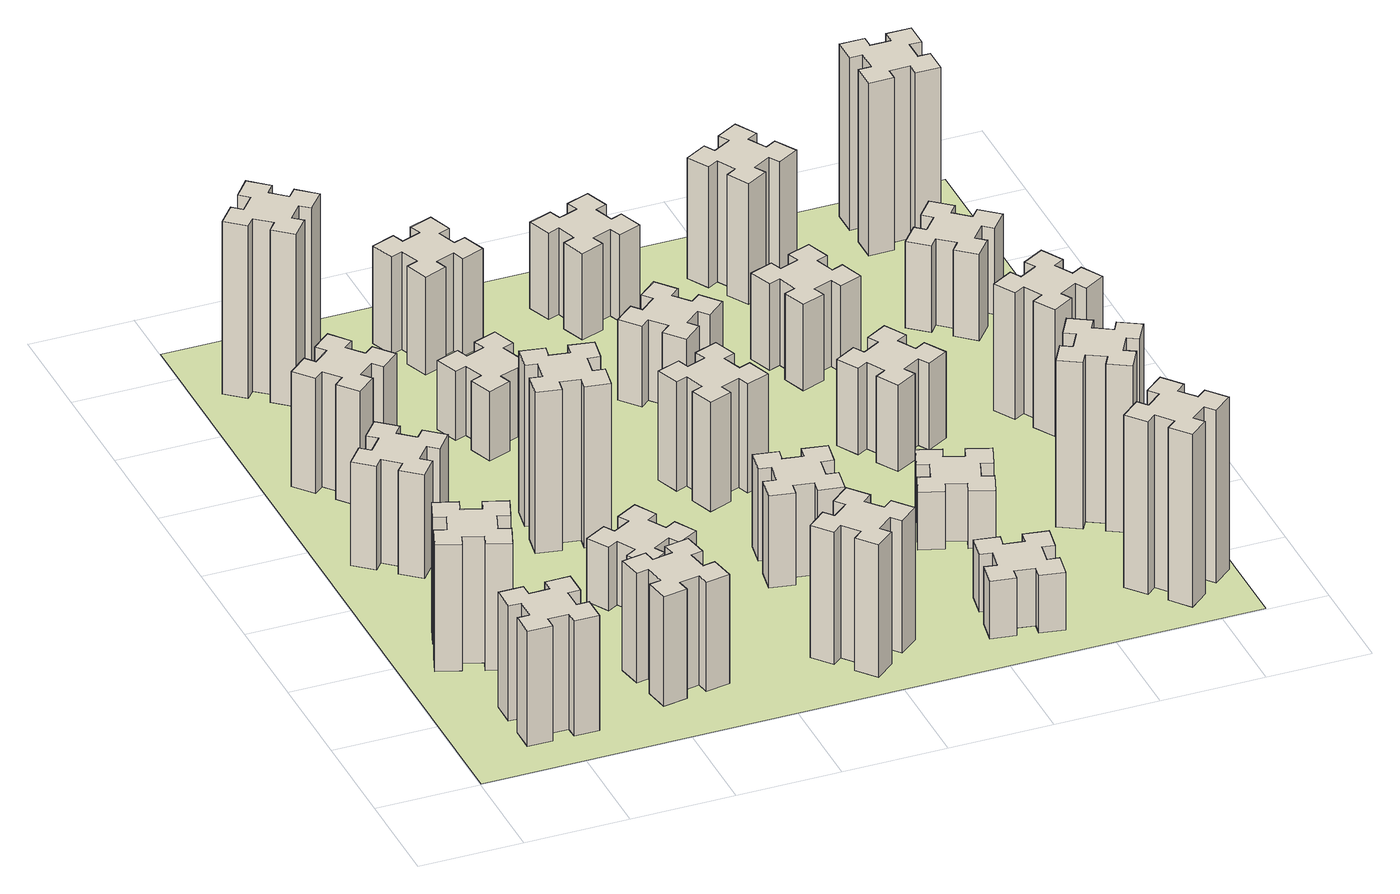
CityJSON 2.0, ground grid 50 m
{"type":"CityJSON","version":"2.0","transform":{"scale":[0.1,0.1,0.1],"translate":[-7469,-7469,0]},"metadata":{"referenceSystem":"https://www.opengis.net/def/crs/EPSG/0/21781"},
"CityObjects":{
"building1":{"type":"Building","attributes":{"class":"1000","function":"1000","usage":"1000","yearOfConstruction":2016,"roofType":"1000","measuredHeight":60,"storeysAboveGround":30,"storeysBelowGround":0},"geometry":[{"type":"Solid","lod":"1","boundaries":[[[[0,1,2,3,4,5,6,7,8,9,10,11,12,13,14,15,16,17,18,19]],[[17,16,20,21]],[[16,15,22,20]],[[15,14,23,22]],[[14,13,24,23]],[[13,12,25,24]],[[12,11,26,25]],[[11,10,27,26]],[[10,9,28,27]],[[9,8,29,28]],[[8,7,30,29]],[[7,6,31,30]],[[6,5,32,31]],[[5,4,33,32]],[[4,3,34,33]],[[3,2,35,34]],[[2,1,36,35]],[[1,0,37,36]],[[0,19,38,37]],[[19,18,39,38]],[[18,17,21,39]],[[24,25,26,27,28,29,30,31,32,33,34,35,36,37,38,39,21,20,22,23]]]]}]},
"building2":{"type":"Building","attributes":{"class":"1000","function":"1000","usage":"1000","yearOfConstruction":2016,"roofType":"1000","measuredHeight":66,"storeysAboveGround":30,"storeysBelowGround":0},"geometry":[{"type":"Solid","lod":"1","boundaries":[[[[40,41,42,43,44,45,46,47,48,49,50,51,52,53,54,55,56,57,58,59]],[[57,56,60,61]],[[56,55,62,60]],[[55,54,63,62]],[[54,53,64,63]],[[53,52,65,64]],[[52,51,66,65]],[[51,50,67,66]],[[50,49,68,67]],[[49,48,69,68]],[[48,47,70,69]],[[47,46,71,70]],[[46,45,72,71]],[[45,44,73,72]],[[44,43,74,73]],[[43,42,75,74]],[[42,41,76,75]],[[41,40,77,76]],[[40,59,78,77]],[[59,58,79,78]],[[58,57,61,79]],[[64,65,66,67,68,69,70,71,72,73,74,75,76,77,78,79,61,60,62,63]]]]}]},
"building3":{"type":"Building","attributes":{"class":"1000","function":"1000","usage":"1000","yearOfConstruction":2016,"roofType":"1000","measuredHeight":54,"storeysAboveGround":30,"storeysBelowGround":0},"geometry":[{"type":"Solid","lod":"1","boundaries":[[[[80,81,82,83,84,85,86,87,88,89,90,91,92,93,94,95,96,97,98,99]],[[97,96,100,101]],[[96,95,102,100]],[[95,94,103,102]],[[94,93,104,103]],[[93,92,105,104]],[[92,91,106,105]],[[91,90,107,106]],[[90,89,108,107]],[[89,88,109,108]],[[88,87,110,109]],[[87,86,111,110]],[[86,85,112,111]],[[85,84,113,112]],[[84,83,114,113]],[[83,82,115,114]],[[82,81,116,115]],[[81,80,117,116]],[[80,99,118,117]],[[99,98,119,118]],[[98,97,101,119]],[[104,105,106,107,108,109,110,111,112,113,114,115,116,117,118,119,101,100,102,103]]]]}]},
"building4":{"type":"Building","attributes":{"class":"1000","function":"1000","usage":"1000","yearOfConstruction":2016,"roofType":"1000","measuredHeight":60,"storeysAboveGround":30,"storeysBelowGround":0},"geometry":[{"type":"Solid","lod":"1","boundaries":[[[[120,121,122,123,124,125,126,127,128,129,130,131,132,133,134,135,136,137,138,139]],[[137,136,140,141]],[[136,135,142,140]],[[135,134,143,142]],[[134,133,144,143]],[[133,132,145,144]],[[132,131,146,145]],[[131,130,147,146]],[[130,129,148,147]],[[129,128,149,148]],[[128,127,150,149]],[[127,126,151,150]],[[126,125,152,151]],[[125,124,153,152]],[[124,123,154,153]],[[123,122,155,154]],[[122,121,156,155]],[[121,120,157,156]],[[120,139,158,157]],[[139,138,159,158]],[[138,137,141,159]],[[144,145,146,147,148,149,150,151,152,153,154,155,156,157,158,159,141,140,142,143]]]]}]},
"building5":{"type":"Building","attributes":{"class":"1000","function":"1000","usage":"1000","yearOfConstruction":2016,"roofType":"1000","measuredHeight":57,"storeysAboveGround":30,"storeysBelowGround":0},"geometry":[{"type":"Solid","lod":"1","boundaries":[[[[160,161,162,163,164,165,166,167,168,169,170,171,172,173,174,175,176,177,178,179]],[[177,176,180,181]],[[176,175,182,180]],[[175,174,183,182]],[[174,173,184,183]],[[173,172,185,184]],[[172,171,186,185]],[[171,170,187,186]],[[170,169,188,187]],[[169,168,189,188]],[[168,167,190,189]],[[167,166,191,190]],[[166,165,192,191]],[[165,164,193,192]],[[164,163,194,193]],[[163,162,195,194]],[[162,161,196,195]],[[161,160,197,196]],[[160,179,198,197]],[[179,178,199,198]],[[178,177,181,199]],[[184,185,186,187,188,189,190,191,192,193,194,195,196,197,198,199,181,180,182,183]]]]}]},
"building6":{"type":"Building","attributes":{"class":"1000","function":"1000","usage":"1000","yearOfConstruction":2016,"roofType":"1000","measuredHeight":90,"storeysAboveGround":30,"storeysBelowGround":0},"geometry":[{"type":"Solid","lod":"1","boundaries":[[[[200,201,202,203,204,205,206,207,208,209,210,211,212,213,214,215,216,217,218,219]],[[217,216,220,221]],[[216,215,222,220]],[[215,214,223,222]],[[214,213,224,223]],[[213,212,225,224]],[[212,211,226,225]],[[211,210,227,226]],[[210,209,228,227]],[[209,208,229,228]],[[208,207,230,229]],[[207,206,231,230]],[[206,205,232,231]],[[205,204,233,232]],[[204,203,234,233]],[[203,202,235,234]],[[202,201,236,235]],[[201,200,237,236]],[[200,219,238,237]],[[219,218,239,238]],[[218,217,221,239]],[[224,225,226,227,228,229,230,231,232,233,234,235,236,237,238,239,221,220,222,223]]]]}]},
"building7":{"type":"Building","attributes":{"class":"1000","function":"1000","usage":"1000","yearOfConstruction":2016,"roofType":"1000","measuredHeight":33,"storeysAboveGround":30,"storeysBelowGround":0},"geometry":[{"type":"Solid","lod":"1","boundaries":[[[[240,241,242,243,244,245,246,247,248,249,250,251,252,253,254,255,256,257,258,259]],[[257,256,260,261]],[[256,255,262,260]],[[255,254,263,262]],[[254,253,264,263]],[[253,252,265,264]],[[252,251,266,265]],[[251,250,267,266]],[[250,249,268,267]],[[249,248,269,268]],[[248,247,270,269]],[[247,246,271,270]],[[246,245,272,271]],[[245,244,273,272]],[[244,243,274,273]],[[243,242,275,274]],[[242,241,276,275]],[[241,240,277,276]],[[240,259,278,277]],[[259,258,279,278]],[[258,257,261,279]],[[264,265,266,267,268,269,270,271,272,273,274,275,276,277,278,279,261,260,262,263]]]]}]},
"building8":{"type":"Building","attributes":{"class":"1000","function":"1000","usage":"1000","yearOfConstruction":2016,"roofType":"1000","measuredHeight":84,"storeysAboveGround":30,"storeysBelowGround":0},"geometry":[{"type":"Solid","lod":"1","boundaries":[[[[280,281,282,283,284,285,286,287,288,289,290,291,292,293,294,295,296,297,298,299]],[[297,296,300,301]],[[296,295,302,300]],[[295,294,303,302]],[[294,293,304,303]],[[293,292,305,304]],[[292,291,306,305]],[[291,290,307,306]],[[290,289,308,307]],[[289,288,309,308]],[[288,287,310,309]],[[287,286,311,310]],[[286,285,312,311]],[[285,284,313,312]],[[284,283,314,313]],[[283,282,315,314]],[[282,281,316,315]],[[281,280,317,316]],[[280,299,318,317]],[[299,298,319,318]],[[298,297,301,319]],[[304,305,306,307,308,309,310,311,312,313,314,315,316,317,318,319,301,300,302,303]]]]}]},
"building9":{"type":"Building","attributes":{"class":"1000","function":"1000","usage":"1000","yearOfConstruction":2016,"roofType":"1000","measuredHeight":36,"storeysAboveGround":30,"storeysBelowGround":0},"geometry":[{"type":"Solid","lod":"1","boundaries":[[[[320,321,322,323,324,325,326,327,328,329,330,331,332,333,334,335,336,337,338,339]],[[337,336,340,341]],[[336,335,342,340]],[[335,334,343,342]],[[334,333,344,343]],[[333,332,345,344]],[[332,331,346,345]],[[331,330,347,346]],[[330,329,348,347]],[[329,328,349,348]],[[328,327,350,349]],[[327,326,351,350]],[[326,325,352,351]],[[325,324,353,352]],[[324,323,354,353]],[[323,322,355,354]],[[322,321,356,355]],[[321,320,357,356]],[[320,339,358,357]],[[339,338,359,358]],[[338,337,341,359]],[[344,345,346,347,348,349,350,351,352,353,354,355,356,357,358,359,341,340,342,343]]]]}]},
"building10":{"type":"Building","attributes":{"class":"1000","function":"1000","usage":"1000","yearOfConstruction":2016,"roofType":"1000","measuredHeight":69,"storeysAboveGround":30,"storeysBelowGround":0},"geometry":[{"type":"Solid","lod":"1","boundaries":[[[[360,361,362,363,364,365,366,367,368,369,370,371,372,373,374,375,376,377,378,379]],[[377,376,380,381]],[[376,375,382,380]],[[375,374,383,382]],[[374,373,384,383]],[[373,372,385,384]],[[372,371,386,385]],[[371,370,387,386]],[[370,369,388,387]],[[369,368,389,388]],[[368,367,390,389]],[[367,366,391,390]],[[366,365,392,391]],[[365,364,393,392]],[[364,363,394,393]],[[363,362,395,394]],[[362,361,396,395]],[[361,360,397,396]],[[360,379,398,397]],[[379,378,399,398]],[[378,377,381,399]],[[384,385,386,387,388,389,390,391,392,393,394,395,396,397,398,399,381,380,382,383]]]]}]},
"building11":{"type":"Building","attributes":{"class":"1000","function":"1000","usage":"1000","yearOfConstruction":2016,"roofType":"1000","measuredHeight":51,"storeysAboveGround":30,"storeysBelowGround":0},"geometry":[{"type":"Solid","lod":"1","boundaries":[[[[400,401,402,403,404,405,406,407,408,409,410,411,412,413,414,415,416,417,418,419]],[[417,416,420,421]],[[416,415,422,420]],[[415,414,423,422]],[[414,413,424,423]],[[413,412,425,424]],[[412,411,426,425]],[[411,410,427,426]],[[410,409,428,427]],[[409,408,429,428]],[[408,407,430,429]],[[407,406,431,430]],[[406,405,432,431]],[[405,404,433,432]],[[404,403,434,433]],[[403,402,435,434]],[[402,401,436,435]],[[401,400,437,436]],[[400,419,438,437]],[[419,418,439,438]],[[418,417,421,439]],[[424,425,426,427,428,429,430,431,432,433,434,435,436,437,438,439,421,420,422,423]]]]}]},
"building12":{"type":"Building","attributes":{"class":"1000","function":"1000","usage":"1000","yearOfConstruction":2016,"roofType":"1000","measuredHeight":48,"storeysAboveGround":30,"storeysBelowGround":0},"geometry":[{"type":"Solid","lod":"1","boundaries":[[[[440,441,442,443,444,445,446,447,448,449,450,451,452,453,454,455,456,457,458,459]],[[457,456,460,461]],[[456,455,462,460]],[[455,454,463,462]],[[454,453,464,463]],[[453,452,465,464]],[[452,451,466,465]],[[451,450,467,466]],[[450,449,468,467]],[[449,448,469,468]],[[448,447,470,469]],[[447,446,471,470]],[[446,445,472,471]],[[445,444,473,472]],[[444,443,474,473]],[[443,442,475,474]],[[442,441,476,475]],[[441,440,477,476]],[[440,459,478,477]],[[459,458,479,478]],[[458,457,461,479]],[[464,465,466,467,468,469,470,471,472,473,474,475,476,477,478,479,461,460,462,463]]]]}]},
"building13":{"type":"Building","attributes":{"class":"1000","function":"1000","usage":"1000","yearOfConstruction":2016,"roofType":"1000","measuredHeight":57,"storeysAboveGround":30,"storeysBelowGround":0},"geometry":[{"type":"Solid","lod":"1","boundaries":[[[[480,481,482,483,484,485,486,487,488,489,490,491,492,493,494,495,496,497,498,499]],[[497,496,500,501]],[[496,495,502,500]],[[495,494,503,502]],[[494,493,504,503]],[[493,492,505,504]],[[492,491,506,505]],[[491,490,507,506]],[[490,489,508,507]],[[489,488,509,508]],[[488,487,510,509]],[[487,486,511,510]],[[486,485,512,511]],[[485,484,513,512]],[[484,483,514,513]],[[483,482,515,514]],[[482,481,516,515]],[[481,480,517,516]],[[480,499,518,517]],[[499,498,519,518]],[[498,497,501,519]],[[504,505,506,507,508,509,510,511,512,513,514,515,516,517,518,519,501,500,502,503]]]]}]},
"building14":{"type":"Building","attributes":{"class":"1000","function":"1000","usage":"1000","yearOfConstruction":2016,"roofType":"1000","measuredHeight":42,"storeysAboveGround":30,"storeysBelowGround":0},"geometry":[{"type":"Solid","lod":"1","boundaries":[[[[520,521,522,523,524,525,526,527,528,529,530,531,532,533,534,535,536,537,538,539]],[[537,536,540,541]],[[536,535,542,540]],[[535,534,543,542]],[[534,533,544,543]],[[533,532,545,544]],[[532,531,546,545]],[[531,530,547,546]],[[530,529,548,547]],[[529,528,549,548]],[[528,527,550,549]],[[527,526,551,550]],[[526,525,552,551]],[[525,524,553,552]],[[524,523,554,553]],[[523,522,555,554]],[[522,521,556,555]],[[521,520,557,556]],[[520,539,558,557]],[[539,538,559,558]],[[538,537,541,559]],[[544,545,546,547,548,549,550,551,552,553,554,555,556,557,558,559,541,540,542,543]]]]}]},
"building15":{"type":"Building","attributes":{"class":"1000","function":"1000","usage":"1000","yearOfConstruction":2016,"roofType":"1000","measuredHeight":30,"storeysAboveGround":30,"storeysBelowGround":0},"geometry":[{"type":"Solid","lod":"1","boundaries":[[[[560,561,562,563,564,565,566,567,568,569,570,571,572,573,574,575,576,577,578,579]],[[577,576,580,581]],[[576,575,582,580]],[[575,574,583,582]],[[574,573,584,583]],[[573,572,585,584]],[[572,571,586,585]],[[571,570,587,586]],[[570,569,588,587]],[[569,568,589,588]],[[568,567,590,589]],[[567,566,591,590]],[[566,565,592,591]],[[565,564,593,592]],[[564,563,594,593]],[[563,562,595,594]],[[562,561,596,595]],[[561,560,597,596]],[[560,579,598,597]],[[579,578,599,598]],[[578,577,581,599]],[[584,585,586,587,588,589,590,591,592,593,594,595,596,597,598,599,581,580,582,583]]]]}]},
"building16":{"type":"Building","attributes":{"class":"1000","function":"1000","usage":"1000","yearOfConstruction":2016,"roofType":"1000","measuredHeight":45,"storeysAboveGround":30,"storeysBelowGround":0},"geometry":[{"type":"Solid","lod":"1","boundaries":[[[[600,601,602,603,604,605,606,607,608,609,610,611,612,613,614,615,616,617,618,619]],[[617,616,620,621]],[[616,615,622,620]],[[615,614,623,622]],[[614,613,624,623]],[[613,612,625,624]],[[612,611,626,625]],[[611,610,627,626]],[[610,609,628,627]],[[609,608,629,628]],[[608,607,630,629]],[[607,606,631,630]],[[606,605,632,631]],[[605,604,633,632]],[[604,603,634,633]],[[603,602,635,634]],[[602,601,636,635]],[[601,600,637,636]],[[600,619,638,637]],[[619,618,639,638]],[[618,617,621,639]],[[624,625,626,627,628,629,630,631,632,633,634,635,636,637,638,639,621,620,622,623]]]]}]},
"building17":{"type":"Building","attributes":{"class":"1000","function":"1000","usage":"1000","yearOfConstruction":2016,"roofType":"1000","measuredHeight":30,"storeysAboveGround":30,"storeysBelowGround":0},"geometry":[{"type":"Solid","lod":"1","boundaries":[[[[640,641,642,643,644,645,646,647,648,649,650,651,652,653,654,655,656,657,658,659]],[[657,656,660,661]],[[656,655,662,660]],[[655,654,663,662]],[[654,653,664,663]],[[653,652,665,664]],[[652,651,666,665]],[[651,650,667,666]],[[650,649,668,667]],[[649,648,669,668]],[[648,647,670,669]],[[647,646,671,670]],[[646,645,672,671]],[[645,644,673,672]],[[644,643,674,673]],[[643,642,675,674]],[[642,641,676,675]],[[641,640,677,676]],[[640,659,678,677]],[[659,658,679,678]],[[658,657,661,679]],[[664,665,666,667,668,669,670,671,672,673,674,675,676,677,678,679,661,660,662,663]]]]}]},
"building18":{"type":"Building","attributes":{"class":"1000","function":"1000","usage":"1000","yearOfConstruction":2016,"roofType":"1000","measuredHeight":45,"storeysAboveGround":30,"storeysBelowGround":0},"geometry":[{"type":"Solid","lod":"1","boundaries":[[[[680,681,682,683,684,685,686,687,688,689,690,691,692,693,694,695,696,697,698,699]],[[697,696,700,701]],[[696,695,702,700]],[[695,694,703,702]],[[694,693,704,703]],[[693,692,705,704]],[[692,691,706,705]],[[691,690,707,706]],[[690,689,708,707]],[[689,688,709,708]],[[688,687,710,709]],[[687,686,711,710]],[[686,685,712,711]],[[685,684,713,712]],[[684,683,714,713]],[[683,682,715,714]],[[682,681,716,715]],[[681,680,717,716]],[[680,699,718,717]],[[699,698,719,718]],[[698,697,701,719]],[[704,705,706,707,708,709,710,711,712,713,714,715,716,717,718,719,701,700,702,703]]]]}]},
"building19":{"type":"Building","attributes":{"class":"1000","function":"1000","usage":"1000","yearOfConstruction":2016,"roofType":"1000","measuredHeight":45,"storeysAboveGround":30,"storeysBelowGround":0},"geometry":[{"type":"Solid","lod":"1","boundaries":[[[[720,721,722,723,724,725,726,727,728,729,730,731,732,733,734,735,736,737,738,739]],[[737,736,740,741]],[[736,735,742,740]],[[735,734,743,742]],[[734,733,744,743]],[[733,732,745,744]],[[732,731,746,745]],[[731,730,747,746]],[[730,729,748,747]],[[729,728,749,748]],[[728,727,750,749]],[[727,726,751,750]],[[726,725,752,751]],[[725,724,753,752]],[[724,723,754,753]],[[723,722,755,754]],[[722,721,756,755]],[[721,720,757,756]],[[720,739,758,757]],[[739,738,759,758]],[[738,737,741,759]],[[744,745,746,747,748,749,750,751,752,753,754,755,756,757,758,759,741,740,742,743]]]]}]},
"building20":{"type":"Building","attributes":{"class":"1000","function":"1000","usage":"1000","yearOfConstruction":2016,"roofType":"1000","measuredHeight":90,"storeysAboveGround":30,"storeysBelowGround":0},"geometry":[{"type":"Solid","lod":"1","boundaries":[[[[760,761,762,763,764,765,766,767,768,769,770,771,772,773,774,775,776,777,778,779]],[[777,776,780,781]],[[776,775,782,780]],[[775,774,783,782]],[[774,773,784,783]],[[773,772,785,784]],[[772,771,786,785]],[[771,770,787,786]],[[770,769,788,787]],[[769,768,789,788]],[[768,767,790,789]],[[767,766,791,790]],[[766,765,792,791]],[[765,764,793,792]],[[764,763,794,793]],[[763,762,795,794]],[[762,761,796,795]],[[761,760,797,796]],[[760,779,798,797]],[[779,778,799,798]],[[778,777,781,799]],[[784,785,786,787,788,789,790,791,792,793,794,795,796,797,798,799,781,780,782,783]]]]}]},
"building21":{"type":"Building","attributes":{"class":"1000","function":"1000","usage":"1000","yearOfConstruction":2016,"roofType":"1000","measuredHeight":63,"storeysAboveGround":30,"storeysBelowGround":0},"geometry":[{"type":"Solid","lod":"1","boundaries":[[[[800,801,802,803,804,805,806,807,808,809,810,811,812,813,814,815,816,817,818,819]],[[817,816,820,821]],[[816,815,822,820]],[[815,814,823,822]],[[814,813,824,823]],[[813,812,825,824]],[[812,811,826,825]],[[811,810,827,826]],[[810,809,828,827]],[[809,808,829,828]],[[808,807,830,829]],[[807,806,831,830]],[[806,805,832,831]],[[805,804,833,832]],[[804,803,834,833]],[[803,802,835,834]],[[802,801,836,835]],[[801,800,837,836]],[[800,819,838,837]],[[819,818,839,838]],[[818,817,821,839]],[[824,825,826,827,828,829,830,831,832,833,834,835,836,837,838,839,821,820,822,823]]]]}]},
"building22":{"type":"Building","attributes":{"class":"1000","function":"1000","usage":"1000","yearOfConstruction":2016,"roofType":"1000","measuredHeight":87,"storeysAboveGround":30,"storeysBelowGround":0},"geometry":[{"type":"Solid","lod":"1","boundaries":[[[[840,841,842,843,844,845,846,847,848,849,850,851,852,853,854,855,856,857,858,859]],[[857,856,860,861]],[[856,855,862,860]],[[855,854,863,862]],[[854,853,864,863]],[[853,852,865,864]],[[852,851,866,865]],[[851,850,867,866]],[[850,849,868,867]],[[849,848,869,868]],[[848,847,870,869]],[[847,846,871,870]],[[846,845,872,871]],[[845,844,873,872]],[[844,843,874,873]],[[843,842,875,874]],[[842,841,876,875]],[[841,840,877,876]],[[840,859,878,877]],[[859,858,879,878]],[[858,857,861,879]],[[864,865,866,867,868,869,870,871,872,873,874,875,876,877,878,879,861,860,862,863]]]]}]},
"building23":{"type":"Building","attributes":{"class":"1000","function":"1000","usage":"1000","yearOfConstruction":2016,"roofType":"1000","measuredHeight":66,"storeysAboveGround":30,"storeysBelowGround":0},"geometry":[{"type":"Solid","lod":"1","boundaries":[[[[880,881,882,883,884,885,886,887,888,889,890,891,892,893,894,895,896,897,898,899]],[[897,896,900,901]],[[896,895,902,900]],[[895,894,903,902]],[[894,893,904,903]],[[893,892,905,904]],[[892,891,906,905]],[[891,890,907,906]],[[890,889,908,907]],[[889,888,909,908]],[[888,887,910,909]],[[887,886,911,910]],[[886,885,912,911]],[[885,884,913,912]],[[884,883,914,913]],[[883,882,915,914]],[[882,881,916,915]],[[881,880,917,916]],[[880,899,918,917]],[[899,898,919,918]],[[898,897,901,919]],[[904,905,906,907,908,909,910,911,912,913,914,915,916,917,918,919,901,900,902,903]]]]}]},
"building24":{"type":"Building","attributes":{"class":"1000","function":"1000","usage":"1000","yearOfConstruction":2016,"roofType":"1000","measuredHeight":45,"storeysAboveGround":30,"storeysBelowGround":0},"geometry":[{"type":"Solid","lod":"1","boundaries":[[[[920,921,922,923,924,925,926,927,928,929,930,931,932,933,934,935,936,937,938,939]],[[937,936,940,941]],[[936,935,942,940]],[[935,934,943,942]],[[934,933,944,943]],[[933,932,945,944]],[[932,931,946,945]],[[931,930,947,946]],[[930,929,948,947]],[[929,928,949,948]],[[928,927,950,949]],[[927,926,951,950]],[[926,925,952,951]],[[925,924,953,952]],[[924,923,954,953]],[[923,922,955,954]],[[922,921,956,955]],[[921,920,957,956]],[[920,939,958,957]],[[939,938,959,958]],[[938,937,941,959]],[[944,945,946,947,948,949,950,951,952,953,954,955,956,957,958,959,941,940,942,943]]]]}]},
"building25":{"type":"Building","attributes":{"class":"1000","function":"1000","usage":"1000","yearOfConstruction":2016,"roofType":"1000","measuredHeight":90,"storeysAboveGround":30,"storeysBelowGround":0},"geometry":[{"type":"Solid","lod":"1","boundaries":[[[[960,961,962,963,964,965,966,967,968,969,970,971,972,973,974,975,976,977,978,979]],[[977,976,980,981]],[[976,975,982,980]],[[975,974,983,982]],[[974,973,984,983]],[[973,972,985,984]],[[972,971,986,985]],[[971,970,987,986]],[[970,969,988,987]],[[969,968,989,988]],[[968,967,990,989]],[[967,966,991,990]],[[966,965,992,991]],[[965,964,993,992]],[[964,963,994,993]],[[963,962,995,994]],[[962,961,996,995]],[[961,960,997,996]],[[960,979,998,997]],[[979,978,999,998]],[[978,977,981,999]],[[984,985,986,987,988,989,990,991,992,993,994,995,996,997,998,999,981,980,982,983]]]]}]},
"landuse1":{"type":"LandUse","attributes":{"name":"plot1","function":"1010"},"geometry":[{"type":"MultiSurface","lod":"1","boundaries":[[[1000,1001,1002,1003]]]}]}
},
"vertices":[
[585,325,0],[585,425,0],[645,425,0],[645,545,0],[525,545,0],[525,485,0],[425,485,0],[425,545,0],[305,545,0],[305,425,0],[365,425,0],[365,325,0],[305,325,0],[305,205,0],[425,205,0],[425,265,0],[525,265,0],[525,205,0],[645,205,0],[645,325,0],[525,265,600],[525,205,600],[425,265,600],[425,205,600],[305,205,600],[305,325,600],[365,325,600],[365,425,600],[305,425,600],[305,545,600],[425,545,600],[425,485,600],[525,485,600],[525,545,600],[645,545,600],[645,425,600],[585,425,600],[585,325,600],[645,325,600],[645,205,600],
[289,1100,0],[255,1006,0],[199,1027,0],[157,914,0],[270,873,0],[291,929,0],[385,895,0],[364,839,0],[477,797,0],[518,910,0],[462,931,0],[496,1025,0],[552,1004,0],[593,1117,0],[480,1158,0],[460,1102,0],[366,1136,0],[387,1192,0],[274,1233,0],[233,1120,0],[366,1136,660],[387,1192,660],[460,1102,660],[480,1158,660],[593,1117,660],[552,1004,660],[496,1025,660],[462,931,660],[518,910,660],[477,797,660],[364,839,660],[385,895,660],[291,929,660],[270,873,660],[157,914,660],[199,1027,660],[255,1006,660],[289,1100,660],[233,1120,660],[274,1233,660],
[484,1907,0],[408,1972,0],[446,2018,0],[354,2095,0],[277,2003,0],[323,1964,0],[259,1888,0],[213,1926,0],[136,1834,0],[228,1757,0],[266,1803,0],[343,1739,0],[304,1693,0],[396,1616,0],[473,1708,0],[427,1746,0],[492,1823,0],[538,1784,0],[615,1876,0],[523,1953,0],[492,1823,540],[538,1784,540],[427,1746,540],[473,1708,540],[396,1616,540],[304,1693,540],[343,1739,540],[266,1803,540],[228,1757,540],[136,1834,540],[213,1926,540],[259,1888,540],[323,1964,540],[277,2003,540],[354,2095,540],[446,2018,540],[408,1972,540],[484,1907,540],[523,1953,540],[615,1876,540],
[492,2528,0],[427,2604,0],[473,2643,0],[396,2735,0],[304,2658,0],[343,2612,0],[266,2547,0],[228,2593,0],[136,2516,0],[213,2424,0],[259,2463,0],[323,2386,0],[277,2348,0],[354,2256,0],[446,2333,0],[408,2379,0],[484,2443,0],[523,2397,0],[615,2474,0],[538,2566,0],[484,2443,600],[523,2397,600],[408,2379,600],[446,2333,600],[354,2256,600],[277,2348,600],[323,2386,600],[259,2463,600],[213,2424,600],[136,2516,600],[228,2593,600],[266,2547,600],[343,2612,600],[304,2658,600],[396,2735,600],[473,2643,600],[427,2604,600],[492,2528,600],[538,2566,600],[615,2474,600],
[1085,358,0],[1184,376,0],[1194,317,0],[1312,337,0],[1291,456,0],[1232,445,0],[1215,544,0],[1274,554,0],[1253,672,0],[1135,651,0],[1145,592,0],[1047,575,0],[1037,634,0],[918,613,0],[939,495,0],[998,505,0],[1016,407,0],[957,397,0],[977,278,0],[1096,299,0],[1016,407,570],[957,397,570],[998,505,570],[939,495,570],[918,613,570],[1037,634,570],[1047,575,570],[1145,592,570],[1135,651,570],[1253,672,570],[1274,554,570],[1215,544,570],[1232,445,570],[1291,456,570],[1312,337,570],[1194,317,570],[1184,376,570],[1085,358,570],[1096,299,570],[977,278,570],
[484,3387,0],[408,3452,0],[446,3498,0],[354,3575,0],[277,3483,0],[323,3444,0],[259,3368,0],[213,3406,0],[136,3314,0],[228,3237,0],[266,3283,0],[343,3219,0],[304,3173,0],[396,3096,0],[473,3188,0],[427,3226,0],[492,3303,0],[538,3264,0],[615,3356,0],[523,3433,0],[492,3303,900],[538,3264,900],[427,3226,900],[473,3188,900],[396,3096,900],[304,3173,900],[343,3219,900],[266,3283,900],[228,3237,900],[136,3314,900],[213,3406,900],[259,3368,900],[323,3444,900],[277,3483,900],[354,3575,900],[446,3498,900],[408,3452,900],[484,3387,900],[523,3433,900],[615,3356,900],
[1204,1236,0],[1117,1186,0],[1087,1238,0],[983,1178,0],[1043,1074,0],[1095,1104,0],[1145,1017,0],[1093,987,0],[1153,883,0],[1257,943,0],[1227,995,0],[1314,1045,0],[1344,993,0],[1448,1053,0],[1388,1157,0],[1336,1127,0],[1286,1214,0],[1338,1244,0],[1278,1348,0],[1174,1288,0],[1286,1214,330],[1338,1244,330],[1336,1127,330],[1388,1157,330],[1448,1053,330],[1344,993,330],[1314,1045,330],[1227,995,330],[1257,943,330],[1153,883,330],[1093,987,330],[1145,1017,330],[1095,1104,330],[1043,1074,330],[983,1178,330],[1087,1238,330],[1117,1186,330],[1204,1236,330],[1174,1288,330],[1278,1348,330],
[1047,1656,0],[1145,1638,0],[1135,1579,0],[1253,1558,0],[1274,1677,0],[1215,1687,0],[1232,1785,0],[1291,1775,0],[1312,1893,0],[1194,1914,0],[1184,1855,0],[1085,1872,0],[1096,1931,0],[977,1952,0],[957,1834,0],[1016,1824,0],[998,1725,0],[939,1736,0],[918,1617,0],[1037,1597,0],[998,1725,840],[939,1736,840],[1016,1824,840],[957,1834,840],[977,1952,840],[1096,1931,840],[1085,1872,840],[1184,1855,840],[1194,1914,840],[1312,1893,840],[1291,1775,840],[1232,1785,840],[1215,1687,840],[1274,1677,840],[1253,1558,840],[1135,1579,840],[1145,1638,840],[1047,1656,840],[1037,1597,840],[918,1617,840],
[1125,2716,0],[1031,2682,0],[1010,2738,0],[897,2697,0],[939,2584,0],[995,2605,0],[1029,2511,0],[973,2490,0],[1014,2377,0],[1127,2419,0],[1106,2475,0],[1200,2509,0],[1220,2453,0],[1333,2494,0],[1292,2607,0],[1236,2586,0],[1202,2680,0],[1258,2700,0],[1217,2813,0],[1104,2772,0],[1202,2680,360],[1258,2700,360],[1236,2586,360],[1292,2607,360],[1333,2494,360],[1220,2453,360],[1200,2509,360],[1106,2475,360],[1127,2419,360],[1014,2377,360],[973,2490,360],[1029,2511,360],[995,2605,360],[939,2584,360],[897,2697,360],[1010,2738,360],[1031,2682,360],[1125,2716,360],[1104,2772,360],[1217,2813,360],
[2072,408,0],[2007,484,0],[2053,523,0],[1976,615,0],[1884,538,0],[1923,492,0],[1846,427,0],[1808,473,0],[1716,396,0],[1793,304,0],[1839,343,0],[1903,266,0],[1857,228,0],[1934,136,0],[2026,213,0],[1988,259,0],[2064,323,0],[2103,277,0],[2195,354,0],[2118,446,0],[2064,323,690],[2103,277,690],[1988,259,690],[2026,213,690],[1934,136,690],[1857,228,690],[1903,266,690],[1839,343,690],[1793,304,690],[1716,396,690],[1808,473,690],[1846,427,690],[1923,492,690],[1884,538,690],[1976,615,690],[2053,523,690],[2007,484,690],[2072,408,690],[2118,446,690],[2195,354,690],
[1125,3456,0],[1031,3422,0],[1010,3478,0],[897,3437,0],[939,3324,0],[995,3345,0],[1029,3251,0],[973,3230,0],[1014,3117,0],[1127,3159,0],[1106,3215,0],[1200,3249,0],[1220,3193,0],[1333,3234,0],[1292,3347,0],[1236,3326,0],[1202,3420,0],[1258,3440,0],[1217,3553,0],[1104,3512,0],[1202,3420,510],[1258,3440,510],[1236,3326,510],[1292,3347,510],[1333,3234,510],[1220,3193,510],[1200,3249,510],[1106,3215,510],[1127,3159,510],[1014,3117,510],[973,3230,510],[1029,3251,510],[995,3345,510],[939,3324,510],[897,3437,510],[1010,3478,510],[1031,3422,510],[1125,3456,510],[1104,3512,510],[1217,3553,510],
[2055,1047,0],[2072,1145,0],[2131,1135,0],[2152,1253,0],[2034,1274,0],[2024,1215,0],[1925,1232,0],[1936,1291,0],[1817,1312,0],[1797,1194,0],[1856,1184,0],[1838,1085,0],[1779,1096,0],[1758,977,0],[1877,957,0],[1887,1016,0],[1985,998,0],[1975,939,0],[2093,918,0],[2114,1037,0],[1985,998,480],[1975,939,480],[1887,1016,480],[1877,957,480],[1758,977,480],[1779,1096,480],[1838,1085,480],[1856,1184,480],[1797,1194,480],[1817,1312,480],[1936,1291,480],[1925,1232,480],[2024,1215,480],[2034,1274,480],[2152,1253,480],[2131,1135,480],[2072,1145,480],[2055,1047,480],[2114,1037,480],[2093,918,480],
[1846,1735,0],[1940,1769,0],[1960,1713,0],[2073,1754,0],[2032,1867,0],[1976,1846,0],[1942,1940,0],[1998,1960,0],[1957,2073,0],[1844,2032,0],[1865,1976,0],[1771,1942,0],[1750,1998,0],[1637,1957,0],[1679,1844,0],[1735,1865,0],[1769,1771,0],[1713,1750,0],[1754,1637,0],[1867,1679,0],[1769,1771,570],[1713,1750,570],[1735,1865,570],[1679,1844,570],[1637,1957,570],[1750,1998,570],[1771,1942,570],[1865,1976,570],[1844,2032,570],[1957,2073,570],[1998,1960,570],[1942,1940,570],[1976,1846,570],[2032,1867,570],[2073,1754,570],[1960,1713,570],[1940,1769,570],[1846,1735,570],[1867,1679,570],[1754,1637,570],
[1988,2479,0],[2064,2543,0],[2103,2497,0],[2195,2574,0],[2118,2666,0],[2072,2628,0],[2007,2704,0],[2053,2743,0],[1976,2835,0],[1884,2758,0],[1923,2712,0],[1846,2647,0],[1808,2693,0],[1716,2616,0],[1793,2524,0],[1839,2563,0],[1903,2486,0],[1857,2448,0],[1934,2356,0],[2026,2433,0],[1903,2486,420],[1857,2448,420],[1839,2563,420],[1793,2524,420],[1716,2616,420],[1808,2693,420],[1846,2647,420],[1923,2712,420],[1884,2758,420],[1976,2835,420],[2053,2743,420],[2007,2704,420],[2072,2628,420],[2118,2666,420],[2195,2574,420],[2103,2497,420],[2064,2543,420],[1988,2479,420],[2026,2433,420],[1934,2356,420],
[2596,444,0],[2578,345,0],[2519,356,0],[2498,237,0],[2617,217,0],[2627,276,0],[2725,258,0],[2715,199,0],[2833,178,0],[2854,297,0],[2795,307,0],[2812,405,0],[2871,395,0],[2892,513,0],[2774,534,0],[2764,475,0],[2665,492,0],[2676,551,0],[2557,572,0],[2537,454,0],[2665,492,300],[2676,551,300],[2764,475,300],[2774,534,300],[2892,513,300],[2871,395,300],[2812,405,300],[2795,307,300],[2854,297,300],[2833,178,300],[2715,199,300],[2725,258,300],[2627,276,300],[2617,217,300],[2498,237,300],[2519,356,300],[2578,345,300],[2596,444,300],[2537,454,300],[2557,572,300],
[1865,3456,0],[1771,3422,0],[1750,3478,0],[1637,3437,0],[1679,3324,0],[1735,3345,0],[1769,3251,0],[1713,3230,0],[1754,3117,0],[1867,3159,0],[1846,3215,0],[1940,3249,0],[1960,3193,0],[2073,3234,0],[2032,3347,0],[1976,3326,0],[1942,3420,0],[1998,3440,0],[1957,3553,0],[1844,3512,0],[1942,3420,450],[1998,3440,450],[1976,3326,450],[2032,3347,450],[2073,3234,450],[1960,3193,450],[1940,3249,450],[1846,3215,450],[1867,3159,450],[1754,3117,450],[1713,3230,450],[1769,3251,450],[1735,3345,450],[1679,3324,450],[1637,3437,450],[1750,3478,450],[1771,3422,450],[1865,3456,450],[1844,3512,450],[1957,3553,450],
[2609,1200,0],[2575,1106,0],[2519,1127,0],[2477,1014,0],[2590,973,0],[2611,1029,0],[2705,995,0],[2684,939,0],[2797,897,0],[2838,1010,0],[2782,1031,0],[2816,1125,0],[2872,1104,0],[2913,1217,0],[2800,1258,0],[2780,1202,0],[2686,1236,0],[2707,1292,0],[2594,1333,0],[2553,1220,0],[2686,1236,300],[2707,1292,300],[2780,1202,300],[2800,1258,300],[2913,1217,300],[2872,1104,300],[2816,1125,300],[2782,1031,300],[2838,1010,300],[2797,897,300],[2684,939,300],[2705,995,300],[2611,1029,300],[2590,973,300],[2477,1014,300],[2519,1127,300],[2575,1106,300],[2609,1200,300],[2553,1220,300],[2594,1333,300],
[2575,1844,0],[2625,1757,0],[2573,1727,0],[2633,1623,0],[2737,1683,0],[2707,1735,0],[2794,1785,0],[2824,1733,0],[2928,1793,0],[2868,1897,0],[2816,1867,0],[2766,1954,0],[2818,1984,0],[2758,2088,0],[2654,2028,0],[2684,1976,0],[2597,1926,0],[2567,1978,0],[2463,1918,0],[2523,1814,0],[2597,1926,450],[2567,1978,450],[2684,1976,450],[2654,2028,450],[2758,2088,450],[2818,1984,450],[2766,1954,450],[2816,1867,450],[2868,1897,450],[2928,1793,450],[2824,1733,450],[2794,1785,450],[2707,1735,450],[2737,1683,450],[2633,1623,450],[2573,1727,450],[2625,1757,450],[2575,1844,450],[2523,1814,450],[2463,1918,450],
[2586,2475,0],[2680,2509,0],[2700,2453,0],[2813,2494,0],[2772,2607,0],[2716,2586,0],[2682,2680,0],[2738,2700,0],[2697,2813,0],[2584,2772,0],[2605,2716,0],[2511,2682,0],[2490,2738,0],[2377,2697,0],[2419,2584,0],[2475,2605,0],[2509,2511,0],[2453,2490,0],[2494,2377,0],[2607,2419,0],[2509,2511,450],[2453,2490,450],[2475,2605,450],[2419,2584,450],[2377,2697,450],[2490,2738,450],[2511,2682,450],[2605,2716,450],[2584,2772,450],[2697,2813,450],[2738,2700,450],[2682,2680,450],[2716,2586,450],[2772,2607,450],[2813,2494,450],[2700,2453,450],[2680,2509,450],[2586,2475,450],[2607,2419,450],[2494,2377,450],
[3468,259,0],[3544,323,0],[3583,277,0],[3675,354,0],[3598,446,0],[3552,408,0],[3487,484,0],[3533,523,0],[3456,615,0],[3364,538,0],[3403,492,0],[3326,427,0],[3288,473,0],[3196,396,0],[3273,304,0],[3319,343,0],[3383,266,0],[3337,228,0],[3414,136,0],[3506,213,0],[3383,266,900],[3337,228,900],[3319,343,900],[3273,304,900],[3196,396,900],[3288,473,900],[3326,427,900],[3403,492,900],[3364,538,900],[3456,615,900],[3533,523,900],[3487,484,900],[3552,408,900],[3598,446,900],[3675,354,900],[3583,277,900],[3544,323,900],[3468,259,900],[3506,213,900],[3414,136,900],
[2716,3347,0],[2666,3434,0],[2718,3464,0],[2658,3568,0],[2554,3508,0],[2584,3456,0],[2497,3406,0],[2467,3458,0],[2363,3398,0],[2423,3294,0],[2475,3324,0],[2525,3237,0],[2473,3207,0],[2533,3103,0],[2637,3163,0],[2607,3215,0],[2694,3265,0],[2724,3213,0],[2828,3273,0],[2768,3377,0],[2694,3265,630],[2724,3213,630],[2607,3215,630],[2637,3163,630],[2533,3103,630],[2473,3207,630],[2525,3237,630],[2475,3324,630],[2423,3294,630],[2363,3398,630],[2467,3458,630],[2497,3406,630],[2584,3456,630],[2554,3508,630],[2658,3568,630],[2718,3464,630],[2666,3434,630],[2716,3347,630],[2768,3377,630],[2828,3273,630],
[3434,1086,0],[3347,1136,0],[3377,1188,0],[3273,1248,0],[3213,1144,0],[3265,1114,0],[3215,1027,0],[3163,1057,0],[3103,953,0],[3207,893,0],[3237,945,0],[3324,895,0],[3294,843,0],[3398,783,0],[3458,887,0],[3406,917,0],[3456,1004,0],[3508,974,0],[3568,1078,0],[3464,1138,0],[3456,1004,870],[3508,974,870],[3406,917,870],[3458,887,870],[3398,783,870],[3294,843,870],[3324,895,870],[3237,945,870],[3207,893,870],[3103,953,870],[3163,1057,870],[3215,1027,870],[3265,1114,870],[3213,1144,870],[3273,1248,870],[3377,1188,870],[3347,1136,870],[3434,1086,870],[3464,1138,870],[3568,1078,870],
[3556,1867,0],[3506,1954,0],[3558,1984,0],[3498,2088,0],[3394,2028,0],[3424,1976,0],[3337,1926,0],[3307,1978,0],[3203,1918,0],[3263,1814,0],[3315,1844,0],[3365,1757,0],[3313,1727,0],[3373,1623,0],[3477,1683,0],[3447,1735,0],[3534,1785,0],[3564,1733,0],[3668,1793,0],[3608,1897,0],[3534,1785,660],[3564,1733,660],[3447,1735,660],[3477,1683,660],[3373,1623,660],[3313,1727,660],[3365,1757,660],[3315,1844,660],[3263,1814,660],[3203,1918,660],[3307,1978,660],[3337,1926,660],[3424,1976,660],[3394,2028,660],[3498,2088,660],[3558,1984,660],[3506,1954,660],[3556,1867,660],[3608,1897,660],[3668,1793,660],
[3444,2747,0],[3368,2812,0],[3406,2858,0],[3314,2935,0],[3237,2843,0],[3283,2804,0],[3219,2728,0],[3173,2766,0],[3096,2674,0],[3188,2597,0],[3226,2643,0],[3303,2579,0],[3264,2533,0],[3356,2456,0],[3433,2548,0],[3387,2586,0],[3452,2663,0],[3498,2624,0],[3575,2716,0],[3483,2793,0],[3452,2663,450],[3498,2624,450],[3387,2586,450],[3433,2548,450],[3356,2456,450],[3264,2533,450],[3303,2579,450],[3226,2643,450],[3188,2597,450],[3096,2674,450],[3173,2766,450],[3219,2728,450],[3283,2804,450],[3237,2843,450],[3314,2935,450],[3406,2858,450],[3368,2812,450],[3444,2747,450],[3483,2793,450],[3575,2716,450],
[3285,3325,0],[3385,3325,0],[3385,3265,0],[3505,3265,0],[3505,3385,0],[3445,3385,0],[3445,3485,0],[3505,3485,0],[3505,3605,0],[3385,3605,0],[3385,3545,0],[3285,3545,0],[3285,3605,0],[3165,3605,0],[3165,3485,0],[3225,3485,0],[3225,3385,0],[3165,3385,0],[3165,3265,0],[3285,3265,0],[3225,3385,900],[3165,3385,900],[3225,3485,900],[3165,3485,900],[3165,3605,900],[3285,3605,900],[3285,3545,900],[3385,3545,900],[3385,3605,900],[3505,3605,900],[3505,3485,900],[3445,3485,900],[3445,3385,900],[3505,3385,900],[3505,3265,900],[3385,3265,900],[3385,3325,900],[3285,3325,900],[3285,3265,900],[3165,3265,900],
[5,3705,0],[3705,3705,0],[3705,5,0],[5,5,0]
]}
